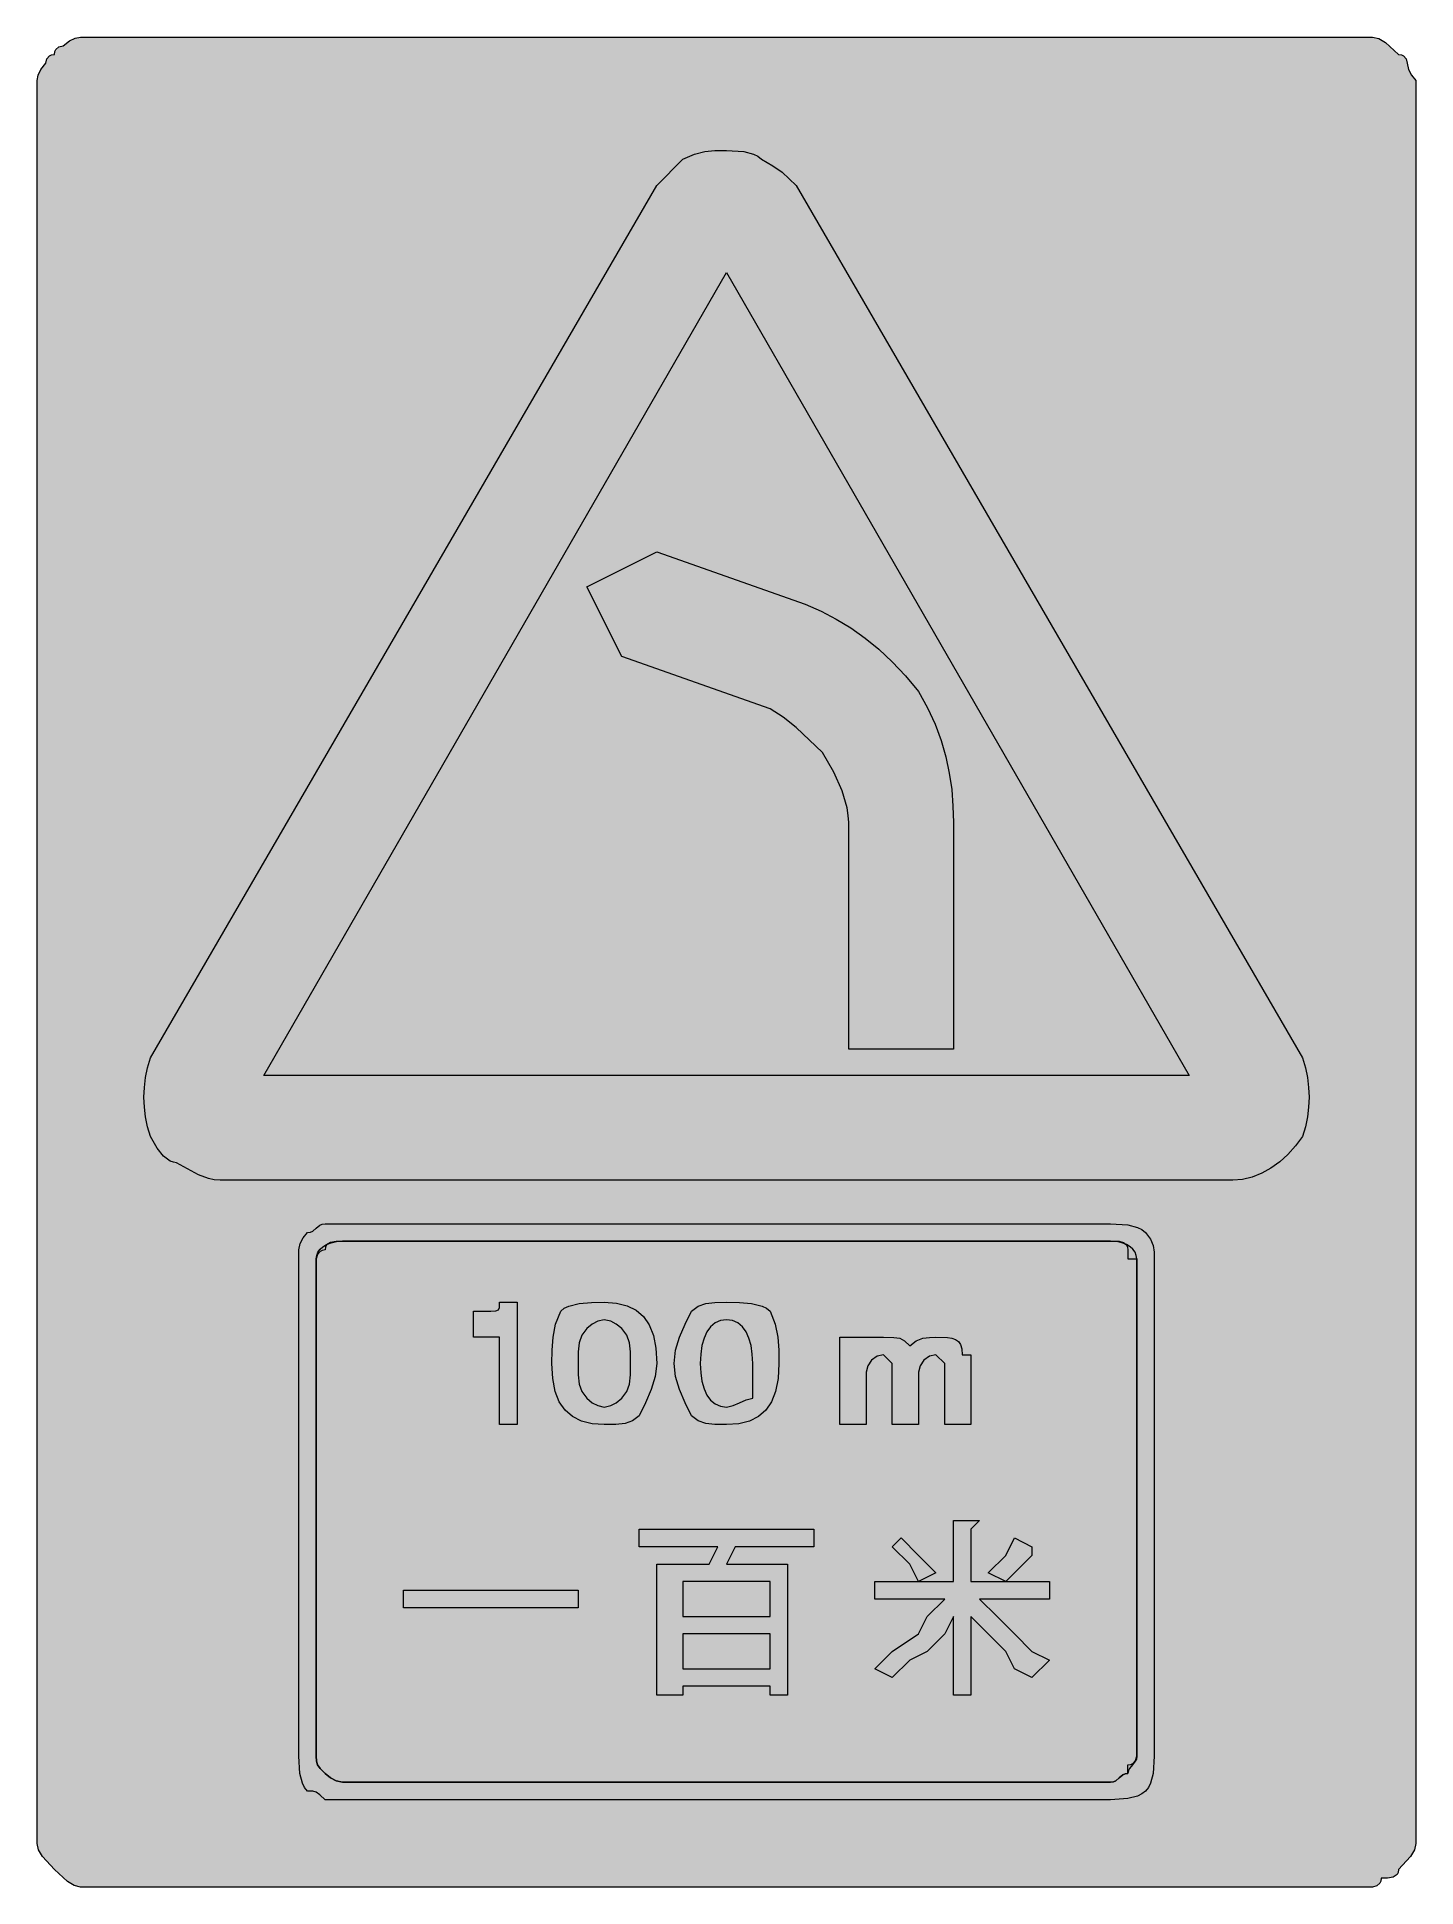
# Model space of a CAD drawing. Header units: metres. Extents: x 188 to 378, y 9 to 263.
import ezdxf

# ---------------------------------------------------------------- set-up
doc = ezdxf.new("R2010")
doc.units = ezdxf.units.M
for name, color, linetype, true_color in [('FILL_BLACK_000000', 7, 'Continuous', 0x000000), ('FILL_RED_FF0000', 7, 'Continuous', 0xff0000), ('FILL_WHITE_FFFFFF', 7, 'Continuous', 0xffffff), ('FILL_YELLOW_FFFF00', 7, 'Continuous', 0xffff00)]:
    doc.layers.add(name, color=color, linetype=linetype, true_color=true_color)

msp = doc.modelspace()

# ---------------------------------------------------------------- hatches: boundary and pattern name
at = {"layer": 'FILL_BLACK_000000', "true_color": 0x000000}
h = msp.add_hatch(color=7, dxfattribs=at)
h.dxf.hatch_style = 1
h.paths.add_polyline_path([(293.73, 185.04), (295.93, 184.08), (298.02, 183), (300.04, 181.77), (301.98, 180.39), (303.87, 178.84), (305.71, 177.11), (307.53, 175.18), (309.33, 173.04), (310.57, 170.79), (311.6, 168.54), (312.43, 166.29), (313.08, 164.04), (313.56, 161.79), (313.89, 159.54), (314.07, 157.29), (314.13, 155.04), (314.13, 123.84), (299.73, 123.84), (299.73, 155.04), (299.67, 155.99), (299.5, 157.05), (298.83, 159.39), (297.71, 161.96), (296.13, 164.64), (292.53, 168.09), (290.73, 169.53), (288.93, 170.64), (268.53, 177.84), (263.73, 187.44), (273.33, 192.24), (293.73, 185.04)])
h = msp.add_hatch(color=7, dxfattribs=at)
h.dxf.hatch_style = 1
h.paths.add_polyline_path([(339.44, 99.33), (340.03, 99.04), (340.53, 98.64), (341.22, 97.74), (341.58, 96.84), (341.71, 95.94), (341.73, 95.04), (341.73, 26.64), (341.58, 24.24), (341.22, 22.93), (340.93, 22.34), (340.53, 21.84), (340.03, 21.44), (339.44, 21.15), (338.13, 20.79), (335.73, 20.64), (230.13, 20.64), (227.73, 20.64), (227.02, 21.33), (226.53, 21.69), (226.04, 21.82), (225.33, 21.84), (224.93, 22.34), (224.64, 22.93), (224.28, 24.24), (224.13, 26.64), (224.13, 95.04), (224.13, 96.24), (224.32, 97.12), (224.73, 97.89), (225.33, 98.64), (225.73, 98.69), (226.04, 98.83), (226.53, 99.24), (227.02, 99.65), (227.33, 99.79), (227.73, 99.84), (230.13, 99.84), (335.73, 99.84), (338.13, 99.69), (339.44, 99.33)])
h.paths.add_polyline_path([(229.25, 97.42), (228.48, 97.29), (227.94, 96.93), (227.78, 96.64), (227.73, 96.24), (227.33, 96.19), (227.04, 96.05), (226.68, 95.64), (226.53, 95.04), (226.53, 26.64), (226.55, 25.93), (226.68, 25.44), (227.04, 24.95), (227.73, 24.24), (228.48, 23.64), (229.25, 23.23), (230.13, 23.04), (335.73, 23.04), (336.13, 23.09), (336.44, 23.23), (336.93, 23.64), (337.42, 24.05), (337.73, 24.19), (338.13, 24.24), (338.13, 25.44), (338.53, 25.49), (338.82, 25.63), (339.18, 26.04), (339.33, 26.64), (339.33, 95.04), (339.27, 95.49), (339.1, 95.92), (338.82, 96.33), (338.43, 96.69), (337.92, 97), (337.3, 97.23), (336.57, 97.39), (335.73, 97.44), (230.13, 97.44), (229.25, 97.42)], flags=16)
h = msp.add_hatch(color=7, dxfattribs=at)
h.dxf.hatch_style = 1
h.paths.add_polyline_path([(254.13, 72.24), (251.73, 72.24), (251.73, 84.24), (248.13, 84.24), (248.13, 87.84), (250.53, 87.84), (251.22, 87.86), (251.58, 87.99), (251.71, 88.35), (251.73, 89.04), (254.13, 89.04), (254.13, 72.24)])
h = msp.add_hatch(color=7, dxfattribs=at)
h.dxf.hatch_style = 1
h.paths.add_polyline_path([(272.58, 77.04), (271.81, 75.24), (270.93, 73.44), (270.01, 72.75), (268.98, 72.39), (267.72, 72.26), (266.13, 72.24), (264.44, 72.35), (262.98, 72.71), (261.74, 73.32), (260.73, 74.19), (259.94, 75.35), (259.38, 76.8), (259.04, 78.56), (258.93, 80.64), (258.95, 82.44), (259.08, 84.24), (259.44, 86.04), (260.13, 87.84), (260.63, 88.24), (261.24, 88.53), (262.68, 88.89), (264.35, 89.02), (266.13, 89.04), (267.82, 88.93), (269.28, 88.57), (270.52, 87.96), (271.53, 87.09), (272.32, 85.93), (272.88, 84.48), (273.22, 82.72), (273.33, 80.64), (273.12, 78.84), (272.58, 77.04)])
h.paths.add_polyline_path([(269.58, 83.49), (269.22, 84.52), (268.53, 85.44), (267.78, 86.04), (267.01, 86.45), (266.13, 86.64), (265.25, 86.45), (264.48, 86.04), (263.73, 85.44), (263.04, 84.52), (262.68, 83.49), (262.55, 82.23), (262.53, 80.64), (262.55, 79.05), (262.68, 77.79), (263.04, 76.76), (263.73, 75.84), (264.48, 75.24), (265.25, 74.83), (266.13, 74.64), (267.01, 74.83), (267.78, 75.24), (268.53, 75.84), (269.22, 76.76), (269.58, 77.79), (269.71, 79.05), (269.73, 80.64), (269.71, 82.23), (269.58, 83.49)], flags=16)
h = msp.add_hatch(color=7, dxfattribs=at)
h.dxf.hatch_style = 1
h.paths.add_polyline_path([(289.68, 76.8), (289.12, 75.35), (288.33, 74.19), (287.32, 73.32), (286.08, 72.71), (284.62, 72.35), (282.93, 72.24), (281.34, 72.26), (280.08, 72.39), (279.05, 72.75), (278.13, 73.44), (277.25, 75.24), (276.48, 77.04), (275.94, 78.84), (275.73, 80.64), (275.94, 82.44), (276.48, 84.24), (277.25, 86.04), (278.13, 87.84), (279.05, 88.53), (280.08, 88.89), (281.34, 89.02), (282.93, 89.04), (284.71, 89.02), (286.38, 88.89), (287.82, 88.53), (288.43, 88.24), (288.93, 87.84), (289.62, 86.04), (289.98, 84.24), (290.11, 82.44), (290.13, 80.64), (290.02, 78.56), (289.68, 76.8)])
h.paths.add_polyline_path([(286.31, 83.1), (286.02, 84.12), (285.63, 84.99), (285.12, 85.69), (284.51, 86.21), (283.77, 86.53), (282.93, 86.64), (282.09, 86.53), (281.36, 86.21), (280.74, 85.69), (280.23, 84.99), (279.84, 84.12), (279.56, 83.1), (279.39, 81.93), (279.33, 80.64), (279.39, 79.35), (279.56, 78.18), (279.84, 77.16), (280.23, 76.29), (280.74, 75.59), (281.36, 75.07), (282.09, 74.75), (282.93, 74.64), (283.83, 74.83), (284.73, 75.24), (285.63, 75.65), (286.53, 75.84), (286.53, 80.64), (286.47, 81.93), (286.31, 83.1)], flags=16)
h = msp.add_hatch(color=7, dxfattribs=at)
h.dxf.hatch_style = 1
h.paths.add_polyline_path([(310.85, 81.63), (310.08, 81.09), (309.54, 80.32), (309.33, 79.44), (309.33, 72.24), (305.73, 72.24), (305.73, 80.64), (304.53, 81.84), (303.65, 81.63), (302.88, 81.09), (302.34, 80.32), (302.13, 79.44), (302.13, 72.24), (298.53, 72.24), (298.53, 84.24), (302.13, 84.24), (303.33, 84.24), (304.53, 84.24), (305.94, 84.22), (306.78, 84.09), (307.4, 83.73), (308.13, 83.04), (309.03, 83.73), (309.93, 84.09), (310.83, 84.22), (311.73, 84.24), (313.31, 84.2), (313.92, 84.11), (314.43, 83.94), (314.82, 83.65), (315.1, 83.23), (315.27, 82.63), (315.33, 81.84), (316.53, 81.84), (316.53, 80.64), (316.53, 72.24), (312.93, 72.24), (312.93, 80.64), (311.73, 81.84), (310.85, 81.63)])
h = msp.add_hatch(color=7, dxfattribs=at)
h.dxf.hatch_style = 1
h.paths.add_polyline_path([(303.33, 50.64), (314.13, 50.64), (314.13, 59.04), (316.53, 59.04), (317.73, 59.04), (316.53, 57.84), (316.53, 50.64), (327.33, 50.64), (327.33, 48.24), (317.73, 48.24), (320.13, 45.84), (322.53, 43.44), (324.93, 41.04), (327.33, 39.84), (324.93, 37.44), (322.53, 38.64), (321.33, 41.04), (318.93, 43.44), (316.53, 45.84), (316.53, 35.04), (314.13, 35.04), (314.13, 45.84), (312.93, 43.44), (310.53, 41.04), (308.13, 39.84), (305.73, 37.44), (303.33, 38.64), (305.73, 41.04), (309.33, 43.44), (310.53, 45.84), (312.93, 48.24), (303.33, 48.24), (303.33, 50.64)])
h = msp.add_hatch(color=7, dxfattribs=at)
h.dxf.hatch_style = 1
h.paths.add_polyline_path([(294.93, 55.44), (284.13, 55.44), (282.93, 53.04), (291.33, 53.04), (291.33, 35.04), (288.93, 35.04), (288.93, 36.24), (276.93, 36.24), (276.93, 35.04), (273.33, 35.04), (273.33, 53.04), (280.53, 53.04), (281.73, 55.44), (270.93, 55.44), (270.93, 57.84), (294.93, 57.84), (294.93, 55.44)])
h.paths.add_polyline_path([(276.93, 50.64), (276.93, 45.84), (288.93, 45.84), (288.93, 50.64), (276.93, 50.64)], flags=16)
h.paths.add_polyline_path([(288.93, 43.44), (276.93, 43.44), (276.93, 38.64), (288.93, 38.64), (288.93, 43.44)], flags=16)
h = msp.add_hatch(color=7, dxfattribs=at)
h.dxf.hatch_style = 1
h.paths.add_polyline_path([(309.33, 54.24), (311.73, 51.84), (309.33, 50.64), (308.13, 53.04), (305.73, 55.44), (306.93, 56.64), (309.33, 54.24)])
h = msp.add_hatch(color=7, dxfattribs=at)
h.dxf.hatch_style = 1
h.paths.add_polyline_path([(321.33, 54.24), (322.53, 56.64), (324.93, 55.44), (324.93, 54.24), (321.33, 50.64), (318.93, 51.84), (321.33, 54.24)])
h = msp.add_hatch(color=7, dxfattribs=at)
h.dxf.hatch_style = 1
h.paths.add_polyline_path([(262.53, 49.44), (262.53, 47.04), (238.53, 47.04), (238.53, 49.44), (262.53, 49.44)])
at = {"layer": 'FILL_RED_FF0000', "true_color": 0xff0000}
h = msp.add_hatch(color=7, dxfattribs=at)
h.dxf.hatch_style = 1
h.paths.add_polyline_path([(362.52, 121.29), (362.81, 119.94), (362.97, 118.59), (363.03, 117.24), (362.97, 115.89), (362.81, 114.54), (362.52, 113.19), (362.13, 111.84), (361.18, 110.55), (360.12, 109.38), (358.99, 108.36), (357.78, 107.49), (356.52, 106.79), (355.21, 106.27), (353.88, 105.95), (352.53, 105.84), (213.33, 105.84), (212.48, 105.89), (211.72, 106.05), (210.33, 106.59), (207.33, 108.24), (206.88, 108.3), (206.43, 108.46), (205.53, 109.14), (204.63, 110.26), (203.73, 111.84), (203.34, 113.19), (203.06, 114.54), (202.89, 115.89), (202.83, 117.24), (202.89, 118.59), (203.06, 119.94), (203.34, 121.29), (203.73, 122.64), (273.33, 242.64), (276.93, 246.24), (278.54, 246.93), (279.93, 247.29), (281.32, 247.42), (282.93, 247.44), (285.33, 247.29), (286.64, 246.93), (287.23, 246.64), (287.73, 246.24), (289.32, 245.34), (290.58, 244.44), (292.53, 242.64), (362.13, 122.64), (362.52, 121.29)])
at = {"layer": 'FILL_WHITE_FFFFFF', "true_color": 0xffffff}
h = msp.add_hatch(color=7, dxfattribs=at)
h.dxf.hatch_style = 1
h.paths.add_polyline_path([(219.33, 120.24), (282.93, 230.64), (346.53, 120.24), (219.33, 120.24)])
h = msp.add_hatch(color=7, dxfattribs=at)
h.dxf.hatch_style = 1
h.paths.add_polyline_path([(335.73, 97.44), (336.93, 97.44), (337.53, 97.29), (337.94, 96.93), (338.08, 96.64), (338.13, 96.24), (338.13, 95.04), (339.33, 95.04), (339.33, 26.64), (339.28, 26.24), (339.14, 25.93), (338.73, 25.44), (338.32, 24.95), (338.18, 24.64), (338.13, 24.24), (337.73, 24.19), (337.42, 24.05), (336.93, 23.64), (336.44, 23.23), (336.13, 23.09), (335.73, 23.04), (230.13, 23.04), (229.25, 23.23), (228.48, 23.64), (227.73, 24.24), (227.04, 24.95), (226.68, 25.44), (226.55, 25.93), (226.53, 26.64), (226.53, 95.04), (226.59, 95.49), (226.76, 95.92), (227.04, 96.33), (227.43, 96.69), (227.94, 97), (228.56, 97.23), (229.29, 97.39), (230.13, 97.44), (335.73, 97.44)])
at = {"layer": 'FILL_YELLOW_FFFF00', "true_color": 0xffff00}
h = msp.add_hatch(color=7, dxfattribs=at)
h.dxf.hatch_style = 1
h.paths.add_polyline_path([(188.13, 257.04), (188.28, 257.79), (188.64, 258.56), (189.33, 259.44), (189.48, 260.04), (189.84, 260.45), (190.13, 260.59), (190.53, 260.64), (190.58, 261.04), (190.72, 261.33), (191.13, 261.69), (191.73, 261.84), (192.61, 262.53), (193.38, 262.89), (194.13, 263.04), (371.73, 263.04), (372.63, 262.83), (373.53, 262.29), (375.33, 260.64), (375.73, 260.59), (376.02, 260.45), (376.38, 260.04), (376.53, 259.44), (376.72, 258.56), (377.13, 257.79), (377.73, 257.04), (377.73, 14.64), (377.52, 13.74), (376.98, 12.84), (375.33, 11.04), (375.28, 10.64), (375.12, 10.35), (374.58, 9.99), (373.81, 9.86), (372.93, 9.84), (372.88, 9.44), (372.74, 9.15), (372.33, 8.79), (371.73, 8.64), (194.13, 8.64), (193.23, 8.85), (192.33, 9.39), (190.53, 11.04), (188.88, 12.84), (188.34, 13.74), (188.13, 14.64), (188.13, 257.04)])

# ---------------------------------------------------------------- linework, layer by layer
at = {"layer": 'FILL_BLACK_000000', "lineweight": 0, "true_color": 0x000000}
for points in [[(293.73, 185.04), (295.93, 184.08), (298.02, 183), (300.04, 181.77), (301.98, 180.39), (303.87, 178.84), (305.71, 177.11), (307.53, 175.18), (309.33, 173.04), (310.57, 170.79), (311.6, 168.54), (312.43, 166.29), (313.08, 164.04), (313.56, 161.79), (313.89, 159.54), (314.07, 157.29), (314.13, 155.04), (314.13, 123.84), (299.73, 123.84), (299.73, 155.04), (299.67, 155.99), (299.5, 157.05), (298.83, 159.39), (297.71, 161.96), (296.13, 164.64), (292.53, 168.09), (290.73, 169.53), (288.93, 170.64), (268.53, 177.84), (263.73, 187.44), (273.33, 192.24)], [(339.44, 99.33), (340.03, 99.04), (340.53, 98.64), (341.22, 97.74), (341.58, 96.84), (341.71, 95.94), (341.73, 95.04), (341.73, 26.64), (341.58, 24.24), (341.22, 22.93), (340.93, 22.34), (340.53, 21.84), (340.03, 21.44), (339.44, 21.15), (338.13, 20.79), (335.73, 20.64), (230.13, 20.64), (227.73, 20.64), (227.02, 21.33), (226.53, 21.69), (226.04, 21.82), (225.33, 21.84), (224.93, 22.34), (224.64, 22.93), (224.28, 24.24), (224.13, 26.64), (224.13, 95.04), (224.13, 96.24), (224.32, 97.12), (224.73, 97.89), (225.33, 98.64), (225.73, 98.69), (226.04, 98.83), (226.53, 99.24), (227.02, 99.65), (227.33, 99.79), (227.73, 99.84), (230.13, 99.84), (335.73, 99.84), (338.13, 99.69)], [(229.25, 97.42), (228.48, 97.29), (227.94, 96.93), (227.78, 96.64), (227.73, 96.24), (227.33, 96.19), (227.04, 96.05), (226.68, 95.64), (226.53, 95.04), (226.53, 26.64), (226.55, 25.93), (226.68, 25.44), (227.04, 24.95), (227.73, 24.24), (228.48, 23.64), (229.25, 23.23), (230.13, 23.04), (335.73, 23.04), (336.13, 23.09), (336.44, 23.23), (336.93, 23.64), (337.42, 24.05), (337.73, 24.19), (338.13, 24.24), (338.13, 25.44), (338.53, 25.49), (338.82, 25.63), (339.18, 26.04), (339.33, 26.64), (339.33, 95.04), (339.27, 95.49), (339.1, 95.92), (338.82, 96.33), (338.43, 96.69), (337.92, 97), (337.3, 97.23), (336.57, 97.39), (335.73, 97.44), (230.13, 97.44)], [(254.13, 72.24), (251.73, 72.24), (251.73, 84.24), (248.13, 84.24), (248.13, 87.84), (250.53, 87.84), (251.22, 87.86), (251.58, 87.99), (251.71, 88.35), (251.73, 89.04), (254.13, 89.04)], [(272.58, 77.04), (271.81, 75.24), (270.93, 73.44), (270.01, 72.75), (268.98, 72.39), (267.72, 72.26), (266.13, 72.24), (264.44, 72.35), (262.98, 72.71), (261.74, 73.32), (260.73, 74.19), (259.94, 75.35), (259.38, 76.8), (259.04, 78.56), (258.93, 80.64), (258.95, 82.44), (259.08, 84.24), (259.44, 86.04), (260.13, 87.84), (260.63, 88.24), (261.24, 88.53), (262.68, 88.89), (264.35, 89.02), (266.13, 89.04), (267.82, 88.93), (269.28, 88.57), (270.52, 87.96), (271.53, 87.09), (272.32, 85.93), (272.88, 84.48), (273.22, 82.72), (273.33, 80.64), (273.12, 78.84)], [(269.58, 83.49), (269.22, 84.52), (268.53, 85.44), (267.78, 86.04), (267.01, 86.45), (266.13, 86.64), (265.25, 86.45), (264.48, 86.04), (263.73, 85.44), (263.04, 84.52), (262.68, 83.49), (262.55, 82.23), (262.53, 80.64), (262.55, 79.05), (262.68, 77.79), (263.04, 76.76), (263.73, 75.84), (264.48, 75.24), (265.25, 74.83), (266.13, 74.64), (267.01, 74.83), (267.78, 75.24), (268.53, 75.84), (269.22, 76.76), (269.58, 77.79), (269.71, 79.05), (269.73, 80.64), (269.71, 82.23)], [(289.68, 76.8), (289.12, 75.35), (288.33, 74.19), (287.32, 73.32), (286.08, 72.71), (284.62, 72.35), (282.93, 72.24), (281.34, 72.26), (280.08, 72.39), (279.05, 72.75), (278.13, 73.44), (277.25, 75.24), (276.48, 77.04), (275.94, 78.84), (275.73, 80.64), (275.94, 82.44), (276.48, 84.24), (277.25, 86.04), (278.13, 87.84), (279.05, 88.53), (280.08, 88.89), (281.34, 89.02), (282.93, 89.04), (284.71, 89.02), (286.38, 88.89), (287.82, 88.53), (288.43, 88.24), (288.93, 87.84), (289.62, 86.04), (289.98, 84.24), (290.11, 82.44), (290.13, 80.64), (290.02, 78.56)], [(286.31, 83.1), (286.02, 84.12), (285.63, 84.99), (285.12, 85.69), (284.51, 86.21), (283.77, 86.53), (282.93, 86.64), (282.09, 86.53), (281.36, 86.21), (280.74, 85.69), (280.23, 84.99), (279.84, 84.12), (279.56, 83.1), (279.39, 81.93), (279.33, 80.64), (279.39, 79.35), (279.56, 78.18), (279.84, 77.16), (280.23, 76.29), (280.74, 75.59), (281.36, 75.07), (282.09, 74.75), (282.93, 74.64), (283.83, 74.83), (284.73, 75.24), (285.63, 75.65), (286.53, 75.84), (286.53, 80.64), (286.47, 81.93)], [(310.85, 81.63), (310.08, 81.09), (309.54, 80.32), (309.33, 79.44), (309.33, 72.24), (305.73, 72.24), (305.73, 80.64), (304.53, 81.84), (303.65, 81.63), (302.88, 81.09), (302.34, 80.32), (302.13, 79.44), (302.13, 72.24), (298.53, 72.24), (298.53, 84.24), (302.13, 84.24), (303.33, 84.24), (304.53, 84.24), (305.94, 84.22), (306.78, 84.09), (307.4, 83.73), (308.13, 83.04), (309.03, 83.73), (309.93, 84.09), (310.83, 84.22), (311.73, 84.24), (313.31, 84.2), (313.92, 84.11), (314.43, 83.94), (314.82, 83.65), (315.1, 83.23), (315.27, 82.63), (315.33, 81.84), (316.53, 81.84), (316.53, 80.64), (316.53, 72.24), (312.93, 72.24), (312.93, 80.64), (311.73, 81.84)], [(303.33, 50.64), (314.13, 50.64), (314.13, 59.04), (316.53, 59.04), (317.73, 59.04), (316.53, 57.84), (316.53, 50.64), (327.33, 50.64), (327.33, 48.24), (317.73, 48.24), (320.13, 45.84), (322.53, 43.44), (324.93, 41.04), (327.33, 39.84), (324.93, 37.44), (322.53, 38.64), (321.33, 41.04), (318.93, 43.44), (316.53, 45.84), (316.53, 35.04), (314.13, 35.04), (314.13, 45.84), (312.93, 43.44), (310.53, 41.04), (308.13, 39.84), (305.73, 37.44), (303.33, 38.64), (305.73, 41.04), (309.33, 43.44), (310.53, 45.84), (312.93, 48.24), (303.33, 48.24)], [(294.93, 55.44), (284.13, 55.44), (282.93, 53.04), (291.33, 53.04), (291.33, 35.04), (288.93, 35.04), (288.93, 36.24), (276.93, 36.24), (276.93, 35.04), (273.33, 35.04), (273.33, 53.04), (280.53, 53.04), (281.73, 55.44), (270.93, 55.44), (270.93, 57.84), (294.93, 57.84)], [(309.33, 54.24), (311.73, 51.84), (309.33, 50.64), (308.13, 53.04), (305.73, 55.44), (306.93, 56.64)], [(321.33, 54.24), (322.53, 56.64), (324.93, 55.44), (324.93, 54.24), (321.33, 50.64), (318.93, 51.84)], [(262.53, 49.44), (262.53, 47.04), (238.53, 47.04), (238.53, 49.44)], [(276.93, 50.64), (276.93, 45.84), (288.93, 45.84), (288.93, 50.64)], [(288.93, 43.44), (276.93, 43.44), (276.93, 38.64), (288.93, 38.64)]]:
    msp.add_lwpolyline(points, close=True, dxfattribs=at)
at = {"layer": 'FILL_RED_FF0000', "lineweight": 0, "true_color": 0xff0000}
msp.add_lwpolyline([(362.52, 121.29), (362.81, 119.94), (362.97, 118.59), (363.03, 117.24), (362.97, 115.89), (362.81, 114.54), (362.52, 113.19), (362.13, 111.84), (361.18, 110.55), (360.12, 109.38), (358.99, 108.36), (357.78, 107.49), (356.52, 106.79), (355.21, 106.27), (353.88, 105.95), (352.53, 105.84), (213.33, 105.84), (212.48, 105.89), (211.72, 106.05), (210.33, 106.59), (207.33, 108.24), (206.88, 108.3), (206.43, 108.46), (205.53, 109.14), (204.63, 110.26), (203.73, 111.84), (203.34, 113.19), (203.06, 114.54), (202.89, 115.89), (202.83, 117.24), (202.89, 118.59), (203.06, 119.94), (203.34, 121.29), (203.73, 122.64), (273.33, 242.64), (276.93, 246.24), (278.54, 246.93), (279.93, 247.29), (281.32, 247.42), (282.93, 247.44), (285.33, 247.29), (286.64, 246.93), (287.23, 246.64), (287.73, 246.24), (289.32, 245.34), (290.58, 244.44), (292.53, 242.64), (362.13, 122.64)], close=True, dxfattribs=at)
at = {"layer": 'FILL_WHITE_FFFFFF', "lineweight": 0, "true_color": 0xff0000}
msp.add_lwpolyline([(219.33, 120.24), (282.93, 230.64), (346.53, 120.24)], close=True, dxfattribs=at)
at = {"layer": 'FILL_WHITE_FFFFFF', "lineweight": 0, "true_color": 0xffff00}
msp.add_lwpolyline([(335.73, 97.44), (336.93, 97.44), (337.53, 97.29), (337.94, 96.93), (338.08, 96.64), (338.13, 96.24), (338.13, 95.04), (339.33, 95.04), (339.33, 26.64), (339.28, 26.24), (339.14, 25.93), (338.73, 25.44), (338.32, 24.95), (338.18, 24.64), (338.13, 24.24), (337.73, 24.19), (337.42, 24.05), (336.93, 23.64), (336.44, 23.23), (336.13, 23.09), (335.73, 23.04), (230.13, 23.04), (229.25, 23.23), (228.48, 23.64), (227.73, 24.24), (227.04, 24.95), (226.68, 25.44), (226.55, 25.93), (226.53, 26.64), (226.53, 95.04), (226.59, 95.49), (226.76, 95.92), (227.04, 96.33), (227.43, 96.69), (227.94, 97), (228.56, 97.23), (229.29, 97.39), (230.13, 97.44)], close=True, dxfattribs=at)
at = {"layer": 'FILL_YELLOW_FFFF00', "lineweight": 0, "true_color": 0xffff00}
msp.add_lwpolyline([(188.13, 257.04), (188.28, 257.79), (188.64, 258.56), (189.33, 259.44), (189.48, 260.04), (189.84, 260.45), (190.13, 260.59), (190.53, 260.64), (190.58, 261.04), (190.72, 261.33), (191.13, 261.69), (191.73, 261.84), (192.61, 262.53), (193.38, 262.89), (194.13, 263.04), (371.73, 263.04), (372.63, 262.83), (373.53, 262.29), (375.33, 260.64), (375.73, 260.59), (376.02, 260.45), (376.38, 260.04), (376.53, 259.44), (376.72, 258.56), (377.13, 257.79), (377.73, 257.04), (377.73, 14.64), (377.52, 13.74), (376.98, 12.84), (375.33, 11.04), (375.28, 10.64), (375.12, 10.35), (374.58, 9.99), (373.81, 9.86), (372.93, 9.84), (372.88, 9.44), (372.74, 9.15), (372.33, 8.79), (371.73, 8.64), (194.13, 8.64), (193.23, 8.85), (192.33, 9.39), (190.53, 11.04), (188.88, 12.84), (188.34, 13.74), (188.13, 14.64)], close=True, dxfattribs=at)

doc.saveas('drawing.dxf')
